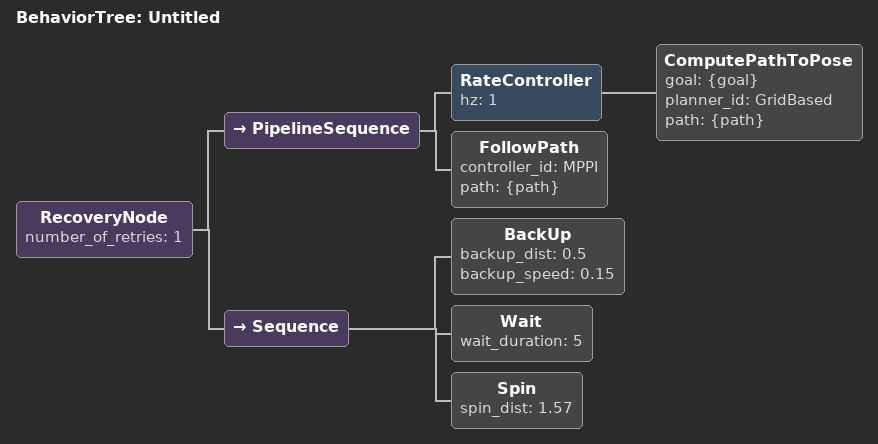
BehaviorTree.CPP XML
<?xml version="1.0" encoding="UTF-8"?>
<root BTCPP_format="4">
  <BehaviorTree ID="Untitled">
    <RecoveryNode number_of_retries="1">
      <PipelineSequence>
        <RateController hz="1">
          <ComputePathToPose goal="{goal}"
                             planner_id="GridBased"
                             path="{path}"/>
        </RateController>
        <FollowPath controller_id="MPPI"
                    path="{path}"/>
      </PipelineSequence>
      <Sequence>
        <BackUp backup_dist="0.5"
                backup_speed="0.15"/>
        <Wait wait_duration="5"/>
        <Spin spin_dist="1.57"/>
      </Sequence>
    </RecoveryNode>
  </BehaviorTree>
</root>
